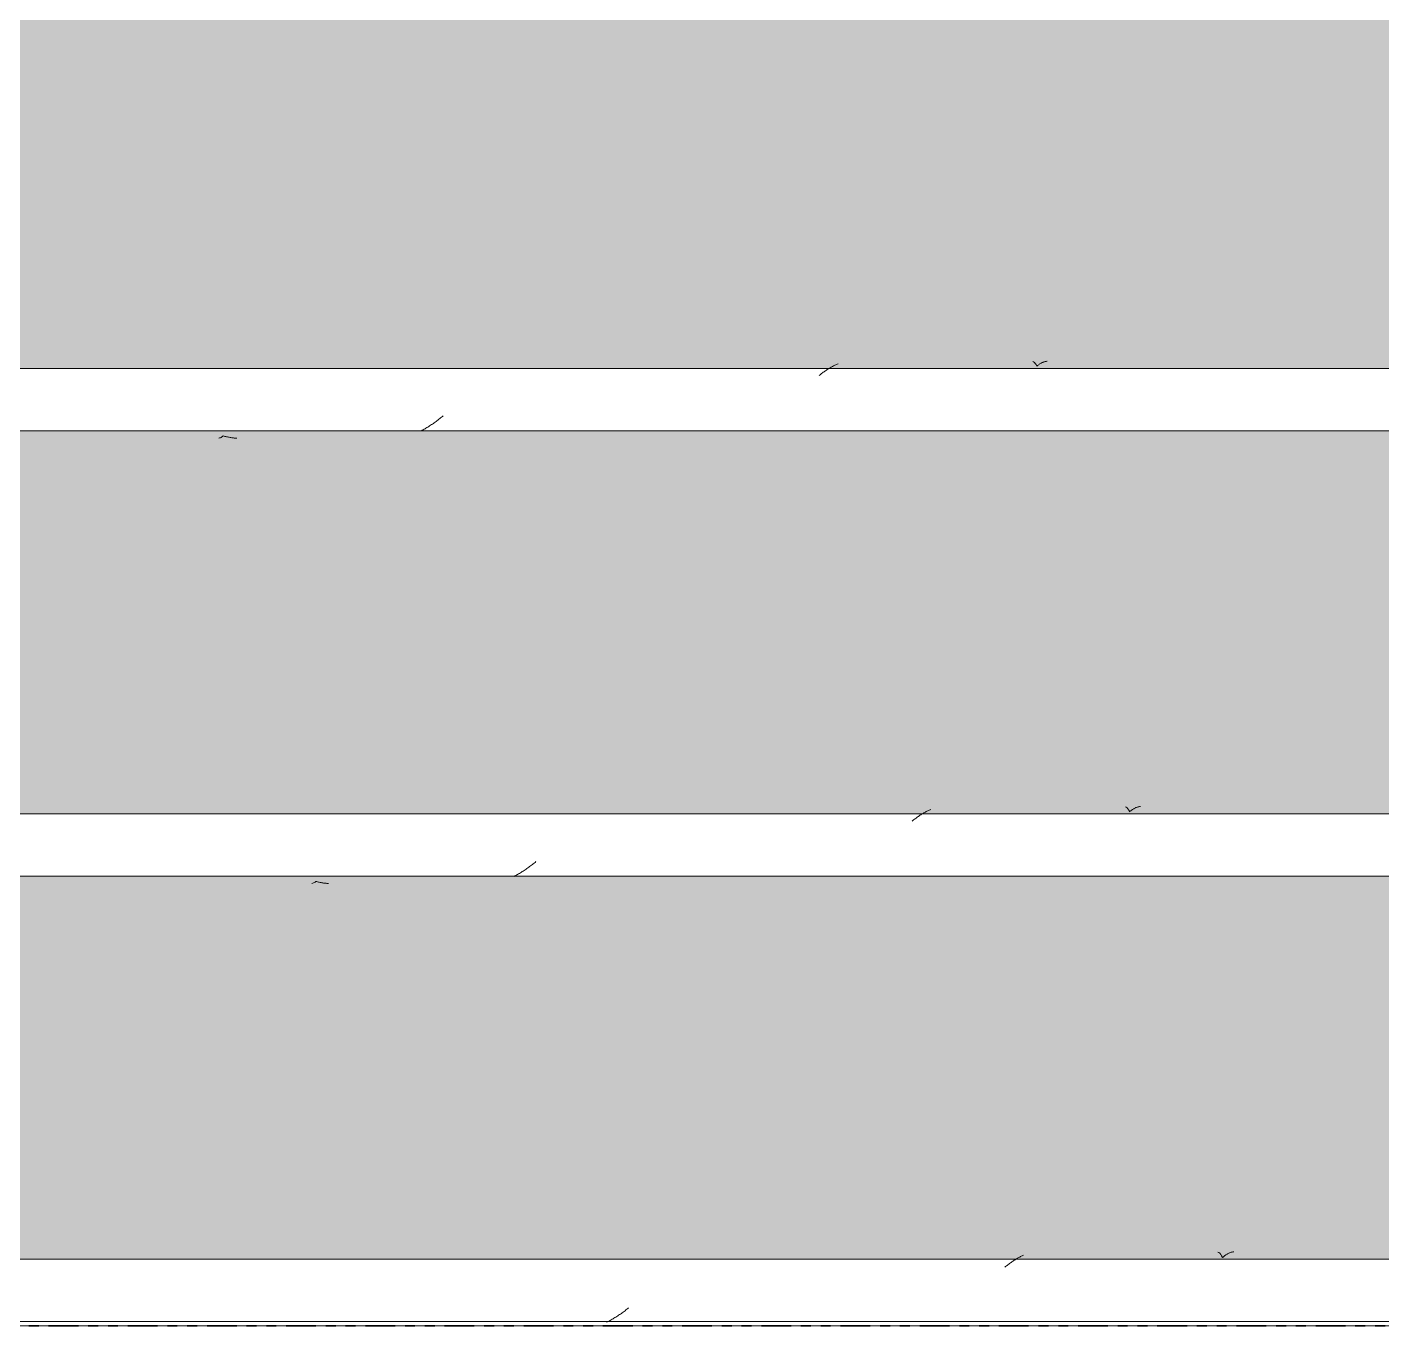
# Model space of a CAD drawing. Header units: millimetres. Extents: x -8482 to 130249, y -7482 to 93550.
# Drawn here: x 30552.9 to 30987.4, y -450 to -33.3 of the extents above; entities that cross this region are included whole.
import ezdxf

# ---------------------------------------------------------------- set-up
doc = ezdxf.new("R2010")
doc.units = ezdxf.units.MM
doc.linetypes.add('Double Dash 3_8_', pattern=[25.4, 9.525, -3.175, 3.175, -3.175, 3.175, -3.175])
for name, color, linetype, lineweight in [('Duong Ranh', 83, 'Double Dash 3_8_', 35), ('NET CAT', 3, 'Continuous', 5), ('NET THAY 1', 41, 'Continuous', 5), ('NET-THAY', 2, 'Continuous', 9)]:
    doc.layers.add(name, color=color, linetype=linetype, lineweight=lineweight)

# ---------------------------------------------------------------- blocks, each defined once
blk = doc.blocks.new('FP_93-MẶT ĐỨNG TRỤC A-Q')
at = {"layer": 'NET THAY 1', "color": 10}
for p, q in [((31404.78, -428.57), (22897.55, -428.57)), ((22897.55, -448.57), (31404.78, -448.57))]:
    blk.add_line(p, q, dxfattribs=at)
at = {"layer": 'NET THAY 1'}
for p, q in [((30867.73, -430.18), (30867.47, -430.38)), ((30867.98, -429.99), (30867.73, -430.18)), ((30868.24, -429.81), (30867.98, -429.99)), ((30868.49, -429.62), (30868.24, -429.81)), ((30868.74, -429.45), (30868.49, -429.62)), ((30868.99, -429.27), (30868.74, -429.45)), ((30869.24, -429.1), (30868.99, -429.27)), ((30869.49, -428.94), (30869.24, -429.1)), ((30869.74, -428.77), (30869.49, -428.94)), ((30869.99, -428.62), (30869.74, -428.77)), ((30870.24, -428.47), (30869.99, -428.62)), ((30870.49, -428.32), (30870.24, -428.47)), ((30870.74, -428.17), (30870.49, -428.32)), ((30870.99, -428.04), (30870.74, -428.17)), ((30871.24, -427.9), (30870.99, -428.04)), ((30871.49, -427.77), (30871.24, -427.9)), ((30871.74, -427.65), (30871.49, -427.77)), ((30871.98, -427.53), (30871.74, -427.65)), ((30872.23, -427.42), (30871.98, -427.53)), ((30872.48, -427.31), (30872.23, -427.42)), ((30934.8, -426.29), (30935.11, -426.45)), ((30935.11, -426.45), (30935.4, -426.71)), ((30935.4, -426.71), (30935.7, -427.06)), ((30935.7, -427.06), (30935.99, -427.52)), ((30935.99, -427.52), (30936.28, -428.06)), ((30936.46, -427.9), (30936.28, -428.06)), ((30936.65, -427.74), (30936.46, -427.9)), ((30936.83, -427.59), (30936.65, -427.74)), ((30937.01, -427.44), (30936.83, -427.59)), ((30937.2, -427.31), (30937.01, -427.44)), ((30937.38, -427.18), (30937.2, -427.31)), ((30937.56, -427.06), (30937.38, -427.18)), ((30937.74, -426.95), (30937.56, -427.06)), ((30937.93, -426.85), (30937.74, -426.95)), ((30938.11, -426.75), (30937.93, -426.85)), ((30938.29, -426.66), (30938.11, -426.75)), ((30938.47, -426.58), (30938.29, -426.66)), ((30938.65, -426.51), (30938.47, -426.58)), ((30938.83, -426.45), (30938.65, -426.51)), ((30939.01, -426.39), (30938.83, -426.45)), ((30939.19, -426.35), (30939.01, -426.39)), ((30939.37, -426.31), (30939.19, -426.35)), ((30939.55, -426.28), (30939.37, -426.31)), ((30939.73, -426.26), (30939.55, -426.28)), ((30939.91, -426.25), (30939.73, -426.26)), ((30866.71, -430.98), (30866.45, -431.19)), ((30866.96, -430.78), (30866.71, -430.98)), ((30867.22, -430.57), (30866.96, -430.78)), ((30867.47, -430.38), (30867.22, -430.57)), ((30741.1, -447.54), (30740.8, -447.71)), ((30741.4, -447.35), (30741.1, -447.54)), ((30741.69, -447.17), (30741.4, -447.35)), ((30741.99, -446.98), (30741.69, -447.17)), ((30742.29, -446.78), (30741.99, -446.98)), ((30742.58, -446.59), (30742.29, -446.78)), ((30742.88, -446.39), (30742.58, -446.59)), ((30743.17, -446.18), (30742.88, -446.39)), ((30743.47, -445.97), (30743.17, -446.18)), ((30743.76, -445.76), (30743.47, -445.97)), ((30744.05, -445.55), (30743.76, -445.76)), ((30744.35, -445.33), (30744.05, -445.55)), ((30744.64, -445.11), (30744.35, -445.33)), ((30744.93, -444.89), (30744.64, -445.11)), ((30745.22, -444.66), (30744.93, -444.89)), ((30745.51, -444.43), (30745.22, -444.66)), ((30745.8, -444.2), (30745.51, -444.43)), ((30739, -448.69), (30738.7, -448.84)), ((30739.3, -448.54), (30739, -448.69)), ((30739.61, -448.38), (30739.3, -448.54)), ((30739.9, -448.22), (30739.61, -448.38)), ((30740.2, -448.06), (30739.9, -448.22)), ((30740.5, -447.89), (30740.2, -448.06)), ((30740.8, -447.71), (30740.5, -447.89))]:
    blk.add_line(p, q, dxfattribs=at)
blk = doc.blocks.new('FP_94-MẶT ĐỨNG TRỤC A-Q')
at = {"layer": 'NET THAY 1', "color": 10}
for p, q in [((31375.06, -285.71), (22897.55, -285.71)), ((22897.55, -305.71), (31375.06, -305.71))]:
    blk.add_line(p, q, dxfattribs=at)
at = {"layer": 'NET THAY 1'}
for p, q in [((30838.47, -286.72), (30838.22, -286.9)), ((30838.73, -286.54), (30838.47, -286.72)), ((30838.98, -286.37), (30838.73, -286.54)), ((30839.23, -286.2), (30838.98, -286.37)), ((30839.48, -286.04), (30839.23, -286.2)), ((30839.73, -285.88), (30839.48, -286.04)), ((30839.98, -285.72), (30839.73, -285.88)), ((30840.23, -285.57), (30839.98, -285.72)), ((30840.48, -285.42), (30840.23, -285.57)), ((30840.73, -285.28), (30840.48, -285.42)), ((30840.98, -285.14), (30840.73, -285.28)), ((30841.23, -285.01), (30840.98, -285.14)), ((30841.47, -284.88), (30841.23, -285.01)), ((30841.72, -284.76), (30841.47, -284.88)), ((30841.97, -284.64), (30841.72, -284.76)), ((30842.22, -284.53), (30841.97, -284.64)), ((30842.46, -284.42), (30842.22, -284.53)), ((30842.71, -284.32), (30842.46, -284.42)), ((30905.11, -283.43), (30905.39, -283.57)), ((30905.39, -283.57), (30905.68, -283.81)), ((30905.68, -283.81), (30905.96, -284.13)), ((30905.96, -284.13), (30906.24, -284.54)), ((30906.24, -284.54), (30906.51, -285.04)), ((30906.69, -284.88), (30906.51, -285.03)), ((30906.88, -284.73), (30906.69, -284.88)), ((30907.06, -284.58), (30906.88, -284.73)), ((30907.25, -284.45), (30907.06, -284.58)), ((30907.43, -284.32), (30907.25, -284.45)), ((30907.61, -284.2), (30907.43, -284.32)), ((30907.79, -284.09), (30907.61, -284.2)), ((30907.97, -283.99), (30907.79, -284.09)), ((30908.16, -283.89), (30907.97, -283.99)), ((30908.34, -283.81), (30908.16, -283.89)), ((30908.52, -283.73), (30908.34, -283.81)), ((30908.7, -283.65), (30908.52, -283.73)), ((30908.88, -283.59), (30908.7, -283.65)), ((30909.06, -283.54), (30908.88, -283.59)), ((30909.24, -283.49), (30909.06, -283.54)), ((30909.42, -283.45), (30909.24, -283.49)), ((30909.6, -283.42), (30909.42, -283.45)), ((30909.78, -283.4), (30909.6, -283.42)), ((30909.96, -283.39), (30909.78, -283.4)), ((30836.95, -287.87), (30836.7, -288.07)), ((30837.21, -287.66), (30836.95, -287.87)), ((30837.46, -287.47), (30837.21, -287.66)), ((30837.72, -287.28), (30837.46, -287.47)), ((30837.97, -287.09), (30837.72, -287.28)), ((30838.22, -286.9), (30837.97, -287.09)), ((30711.99, -304.07), (30711.69, -304.26)), ((30712.29, -303.88), (30711.99, -304.07)), ((30712.58, -303.68), (30712.29, -303.88)), ((30712.88, -303.48), (30712.58, -303.68)), ((30713.17, -303.27), (30712.88, -303.48)), ((30713.46, -303.06), (30713.17, -303.27)), ((30713.76, -302.85), (30713.46, -303.06)), ((30714.05, -302.63), (30713.76, -302.85)), ((30714.34, -302.42), (30714.05, -302.63)), ((30714.63, -302.19), (30714.34, -302.42)), ((30714.93, -301.97), (30714.63, -302.19)), ((30715.22, -301.74), (30714.93, -301.97)), ((30715.51, -301.51), (30715.22, -301.74)), ((30715.8, -301.28), (30715.51, -301.51)), ((30716.08, -301.04), (30715.8, -301.28)), ((30644.46, -307.97), (30644.2, -308.02)), ((30644.72, -307.88), (30644.46, -307.97)), ((30644.98, -307.75), (30644.72, -307.88)), ((30645.24, -307.59), (30644.98, -307.75)), ((30645.5, -307.39), (30645.24, -307.59)), ((30645.77, -307.47), (30645.5, -307.39)), ((30646.04, -307.54), (30645.77, -307.47)), ((30646.32, -307.61), (30646.04, -307.54)), ((30646.59, -307.67), (30646.32, -307.61)), ((30646.86, -307.73), (30646.59, -307.67)), ((30647.13, -307.79), (30646.86, -307.73)), ((30647.4, -307.83), (30647.13, -307.79)), ((30647.68, -307.88), (30647.4, -307.83)), ((30647.95, -307.92), (30647.68, -307.88)), ((30648.22, -307.95), (30647.95, -307.92)), ((30648.49, -307.98), (30648.22, -307.95)), ((30648.76, -308), (30648.49, -307.98)), ((30649.03, -308.02), (30648.76, -308)), ((30649.31, -308.03), (30649.03, -308.02)), ((30649.58, -308.04), (30649.31, -308.03)), ((30709.3, -305.64), (30709, -305.79)), ((30709.6, -305.48), (30709.3, -305.64)), ((30709.9, -305.32), (30709.6, -305.48)), ((30710.2, -305.16), (30709.9, -305.32)), ((30710.5, -304.98), (30710.2, -305.16)), ((30710.8, -304.81), (30710.5, -304.98)), ((30711.1, -304.63), (30710.8, -304.81)), ((30711.4, -304.45), (30711.1, -304.63)), ((30711.69, -304.26), (30711.4, -304.45))]:
    blk.add_line(p, q, dxfattribs=at)
blk = doc.blocks.new('FP_95-MẶT ĐỨNG TRỤC A-Q')
at = {"layer": 'NET THAY 1', "color": 10}
for p, q in [((31345.33, -142.86), (22897.55, -142.86)), ((22897.55, -162.86), (31345.33, -162.86))]:
    blk.add_line(p, q, dxfattribs=at)
at = {"layer": 'NET THAY 1'}
for p, q in [((30809.23, -143.38), (30808.98, -143.55)), ((30809.48, -143.21), (30809.23, -143.38)), ((30809.73, -143.05), (30809.48, -143.21)), ((30809.98, -142.9), (30809.73, -143.05)), ((30810.23, -142.74), (30809.98, -142.9)), ((30810.48, -142.6), (30810.23, -142.74)), ((30810.73, -142.45), (30810.48, -142.6)), ((30810.98, -142.31), (30810.73, -142.45)), ((30811.22, -142.18), (30810.98, -142.31)), ((30811.47, -142.05), (30811.22, -142.18)), ((30811.72, -141.93), (30811.47, -142.05)), ((30811.97, -141.81), (30811.72, -141.93)), ((30812.21, -141.7), (30811.97, -141.81)), ((30812.46, -141.59), (30812.21, -141.7)), ((30812.71, -141.48), (30812.46, -141.59)), ((30812.95, -141.39), (30812.71, -141.48)), ((30875.4, -140.57), (30875.67, -140.7)), ((30875.67, -140.7), (30875.95, -140.92)), ((30875.95, -140.92), (30876.22, -141.23)), ((30876.22, -141.23), (30876.49, -141.61)), ((30876.49, -141.61), (30876.76, -142.08)), ((30876.94, -141.92), (30876.76, -142.08)), ((30877.13, -141.77), (30876.94, -141.92)), ((30877.32, -141.63), (30877.13, -141.77)), ((30877.5, -141.5), (30877.32, -141.63)), ((30877.69, -141.38), (30877.5, -141.5)), ((30877.88, -141.26), (30877.69, -141.38)), ((30878.06, -141.15), (30877.88, -141.26)), ((30878.25, -141.05), (30878.06, -141.15)), ((30878.43, -140.96), (30878.25, -141.05)), ((30878.61, -140.88), (30878.43, -140.96)), ((30878.8, -140.81), (30878.61, -140.88)), ((30878.98, -140.74), (30878.8, -140.81)), ((30879.17, -140.69), (30878.98, -140.74)), ((30879.35, -140.64), (30879.17, -140.69)), ((30879.53, -140.6), (30879.35, -140.64)), ((30879.72, -140.57), (30879.53, -140.6)), ((30879.9, -140.55), (30879.72, -140.57)), ((30880.08, -140.53), (30879.9, -140.55)), ((30807.2, -144.85), (30806.95, -145.05)), ((30807.46, -144.65), (30807.2, -144.85)), ((30807.71, -144.46), (30807.46, -144.65)), ((30807.97, -144.27), (30807.71, -144.46)), ((30808.22, -144.08), (30807.97, -144.27)), ((30808.47, -143.9), (30808.22, -144.08)), ((30808.72, -143.72), (30808.47, -143.9)), ((30808.98, -143.55), (30808.72, -143.72)), ((30682.86, -160.66), (30682.57, -160.86)), ((30683.16, -160.46), (30682.86, -160.66)), ((30683.45, -160.25), (30683.16, -160.46)), ((30683.75, -160.04), (30683.45, -160.25)), ((30684.04, -159.82), (30683.75, -160.04)), ((30684.33, -159.61), (30684.04, -159.82)), ((30684.62, -159.38), (30684.33, -159.61)), ((30684.92, -159.16), (30684.62, -159.38)), ((30685.21, -158.93), (30684.92, -159.16)), ((30685.5, -158.7), (30685.21, -158.93)), ((30685.79, -158.47), (30685.5, -158.7)), ((30686.07, -158.24), (30685.79, -158.47)), ((30686.36, -158), (30686.07, -158.24)), ((30614.85, -165.05), (30614.62, -165.13)), ((30615.09, -164.95), (30614.85, -165.05)), ((30615.32, -164.82), (30615.09, -164.95)), ((30615.56, -164.65), (30615.32, -164.82)), ((30615.79, -164.46), (30615.56, -164.65)), ((30616.06, -164.54), (30615.79, -164.46)), ((30616.33, -164.62), (30616.06, -164.54)), ((30616.6, -164.69), (30616.33, -164.62)), ((30616.87, -164.76), (30616.6, -164.69)), ((30617.14, -164.82), (30616.87, -164.76)), ((30617.41, -164.88), (30617.14, -164.82)), ((30617.68, -164.93), (30617.41, -164.88)), ((30617.94, -164.98), (30617.68, -164.93)), ((30618.21, -165.02), (30617.94, -164.98)), ((30618.48, -165.06), (30618.21, -165.02)), ((30618.75, -165.09), (30618.48, -165.06)), ((30619.02, -165.12), (30618.75, -165.09)), ((30619.29, -165.15), (30619.02, -165.12)), ((30679.59, -162.66), (30679.29, -162.82)), ((30679.89, -162.5), (30679.59, -162.66)), ((30680.19, -162.33), (30679.89, -162.5)), ((30680.49, -162.16), (30680.19, -162.33)), ((30680.79, -161.99), (30680.49, -162.16)), ((30681.09, -161.81), (30680.79, -161.99)), ((30681.38, -161.63), (30681.09, -161.81)), ((30681.68, -161.44), (30681.38, -161.63)), ((30681.98, -161.25), (30681.68, -161.44)), ((30682.27, -161.06), (30681.98, -161.25)), ((30682.57, -160.86), (30682.27, -161.06)), ((30614.62, -165.13), (30614.38, -165.17)), ((30619.56, -165.16), (30619.29, -165.15)), ((30619.83, -165.18), (30619.56, -165.16)), ((30620.09, -165.18), (30619.83, -165.18))]:
    blk.add_line(p, q, dxfattribs=at)
blk = doc.blocks.new('ALC1807-ASCENT PLAZA-TANG 1_2_rvt-1-MẶT ĐỨNG TRỤC A-Q')
at = {"layer": 'NET THAY 1'}
h = blk.add_hatch(dxfattribs=at)
h.set_pattern_fill('FP_9', color=256, style=0, pattern_type=2)
h.set_pattern_definition([(50.201, (22070.99, -1000), (180.891, -15.9388), [18.994, -208.937]), (354.964, (22070.99, -1000), (34.9908, -191.057), [15.133, -166.459]), (100.379, (22086.06, -1001.33), (145.8982, 175.1182), [16.186, -178.049]), (30.177, (22070.99, -1000), (164.569, -77.289), [18.949, -208.436]), (334.843, (22070.99, -1000), (-32.0006, -191.5884), [15.151, -166.663]), (80.518, (22084.71, -1006.43), (196.5682, 114.3004), [16.187, -178.055]), (46.388, (22071, -949.2), (269.155, -42.042), [28.478, -313.258]), (96.589, (22093.42, -952.7), (235.719, 247.426), [24.283, -267.11]), (351.122, (22071, -949.2), (235.7205, 247.425), [22.702, -249.717]), (21.137, (22096.21, -961.9), (150.5388, -102.265), [18.932, -208.254]), (325.811, (22096.2, -961.9), (61.3624, 184.189), [15.166, -166.823]), (71.574, (22108.75, -970.42), (211.9016, 81.9222), [16.178, -177.963]), (37.697, (22070.99, -1000), (3.06716, 84.5549), [8.345, -156.525, 8.345, -161.076, -167.524]), (37.697, (22070.99, -1000), (3.06716, 84.5549), [-334.29, 8.345, -159.18]), (7.553, (22070.99, -1000), (66.3455, 100.1809), [8.324, -88.028, 8.324, -152.346, -63.688]), (7.553, (22070.99, -1000), (66.3455, 100.1809), [-257.02, 8.324, -55.364]), (327.315, (22059.74, -1000), (134.6288, -5.7283), [8.34, -54.84, 8.34, -188.781, -261.564]), (327.315, (22059.74, -1000), (134.6288, -5.7283), [-260.301, 8.34, -253.225]), (317.297, (21989.53, -1000), (147.0781, 25.4271), [8.35, -73.882, 8.35, -122.716, -185.971]), (317.297, (21989.53, -1000), (147.0781, 25.4271), [-213.297, 8.35, -177.621])])
h.paths.add_polyline_path([(31204.64, -142.86), (31314.41, -142.86), (31314.41, -20), (22897.55, -20), (22897.55, -142.86), (31087.83, -142.86)], flags=0)
h = blk.add_hatch(dxfattribs=at)
h.set_pattern_fill('FP_8', color=256, style=0, pattern_type=2)
h.set_pattern_definition([(50.201, (22100.72, -1000), (180.891, -15.9388), [18.994, -208.937]), (354.964, (22100.72, -1000), (34.9908, -191.057), [15.133, -166.459]), (100.379, (22115.8, -1001.33), (145.8982, 175.1182), [16.186, -178.049]), (30.177, (22100.72, -1000), (164.569, -77.289), [18.949, -208.436]), (334.843, (22100.72, -1000), (-32.0006, -191.5884), [15.151, -166.663]), (80.518, (22114.44, -1006.43), (196.5682, 114.3004), [16.187, -178.055]), (46.388, (22100.72, -949.2), (269.155, -42.042), [28.478, -313.258]), (96.589, (22123.15, -952.7), (235.719, 247.426), [24.283, -267.11]), (351.122, (22100.72, -949.2), (235.7205, 247.425), [22.702, -249.717]), (21.137, (22125.94, -961.9), (150.5388, -102.265), [18.932, -208.254]), (325.811, (22125.94, -961.9), (61.3624, 184.189), [15.166, -166.823]), (71.574, (22138.49, -970.42), (211.9016, 81.9222), [16.178, -177.963]), (37.697, (22100.72, -1000), (3.06716, 84.5549), [8.345, -156.525, 8.345, -161.076, -167.524]), (37.697, (22100.72, -1000), (3.06716, 84.5549), [-334.29, 8.345, -159.18]), (7.553, (22100.72, -1000), (66.3455, 100.1809), [8.324, -88.028, 8.324, -152.346, -63.688]), (7.553, (22100.72, -1000), (66.3455, 100.1809), [-257.02, 8.324, -55.364]), (327.315, (22089.474, -1000), (134.6288, -5.7283), [8.34, -54.84, 8.34, -188.781, -261.564]), (327.315, (22089.474, -1000), (134.6288, -5.7283), [-260.301, 8.34, -253.225]), (317.297, (22019.26, -1000), (147.0781, 25.4271), [8.35, -73.882, 8.35, -122.716, -185.971]), (317.297, (22019.26, -1000), (147.0781, 25.4271), [-213.297, 8.35, -177.621])])
h.paths.add_polyline_path([(31234.37, -285.71), (31344.14, -285.71), (31344.14, -162.86), (22897.55, -162.86), (22897.55, -285.71), (31087.83, -285.71)], flags=0)
h = blk.add_hatch(dxfattribs=at)
h.set_pattern_fill('FP_7', color=256, style=0, pattern_type=2)
h.set_pattern_definition([(50.201, (22130.45, -1000), (180.891, -15.9388), [18.994, -208.937]), (354.964, (22130.45, -1000), (34.9908, -191.057), [15.133, -166.459]), (100.379, (22145.53, -1001.33), (145.8982, 175.1182), [16.186, -178.049]), (30.177, (22130.45, -1000), (164.569, -77.289), [18.949, -208.436]), (334.843, (22130.45, -1000), (-32.0006, -191.5884), [15.151, -166.663]), (80.518, (22144.17, -1006.43), (196.5682, 114.3004), [16.187, -178.055]), (46.388, (22130.45, -949.2), (269.155, -42.042), [28.478, -313.258]), (96.589, (22152.88, -952.7), (235.719, 247.426), [24.283, -267.11]), (351.122, (22130.45, -949.2), (235.7205, 247.425), [22.702, -249.717]), (21.137, (22155.67, -961.9), (150.5388, -102.265), [18.932, -208.254]), (325.811, (22155.67, -961.9), (61.3624, 184.189), [15.166, -166.823]), (71.574, (22168.22, -970.42), (211.9016, 81.9222), [16.178, -177.963]), (37.697, (22130.454, -1000), (3.06716, 84.5549), [8.345, -156.525, 8.345, -161.076, -167.524]), (37.697, (22130.454, -1000), (3.06716, 84.5549), [-334.29, 8.345, -159.18]), (7.553, (22130.45, -1000), (66.3455, 100.1809), [8.324, -88.028, 8.324, -152.346, -63.688]), (7.553, (22130.45, -1000), (66.3455, 100.1809), [-257.02, 8.324, -55.364]), (327.315, (22119.206, -1000), (134.6288, -5.7283), [8.34, -54.84, 8.34, -188.781, -261.564]), (327.315, (22119.206, -1000), (134.6288, -5.7283), [-260.301, 8.34, -253.225]), (317.297, (22048.99, -1000), (147.0781, 25.4271), [8.35, -73.882, 8.35, -122.716, -185.971]), (317.297, (22048.99, -1000), (147.0781, 25.4271), [-213.297, 8.35, -177.621])])
h.paths.add_polyline_path([(27891.27, -428.57), (31373.87, -428.57), (31373.87, -305.71), (22897.55, -305.71), (22897.55, -428.57), (27624.89, -428.57)], flags=0)
at = {"layer": 'Duong Ranh', "color": 50}
blk.add_line((24793.97, -450), (33008.61, -450), dxfattribs=at)
at = {"layer": 'NET-THAY', "color": 7}
blk.add_line((-8381.59, -450), (51618.41, -450), dxfattribs=at)
at = {"layer": 'NET THAY 1', "color": 10}
for name in ['FP_95-MẶT ĐỨNG TRỤC A-Q', 'FP_94-MẶT ĐỨNG TRỤC A-Q', 'FP_93-MẶT ĐỨNG TRỤC A-Q']:
    blk.add_blockref(name, (0, 0), dxfattribs=at)

msp = doc.modelspace()

# ---------------------------------------------------------------- linework, layer by layer
at = {"layer": 'NET CAT'}
msp.add_lwpolyline([(-8381.59, -450), (51618.41, -450)], dxfattribs=at)

# ---------------------------------------------------------------- block references
at = {"lineweight": 5}
msp.add_blockref('ALC1807-ASCENT PLAZA-TANG 1_2_rvt-1-MẶT ĐỨNG TRỤC A-Q', (0, 0), dxfattribs=at)

doc.saveas('drawing.dxf')
